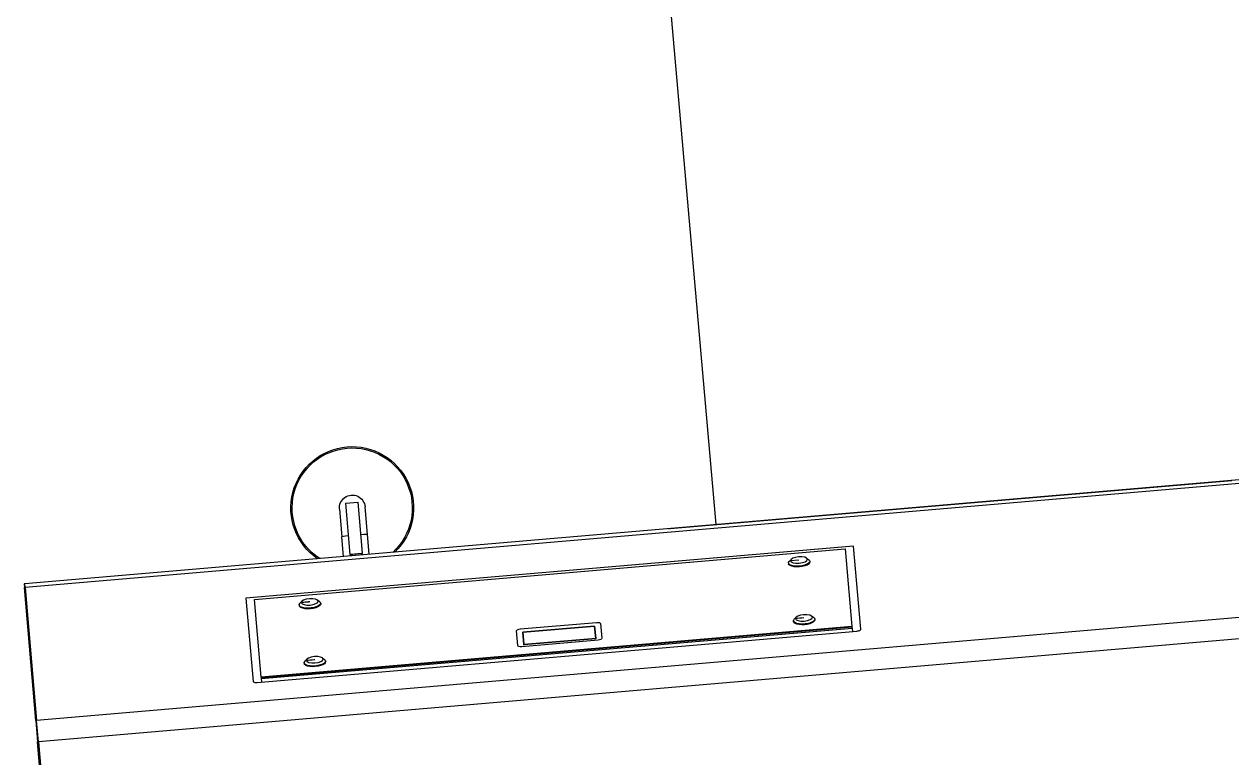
# Model space of a CAD drawing. Header units: millimetres. Extents: x 238021 to 250605, y -32596 to -9848.
# Drawn here: x 241247 to 242821, y -28663 to -27707 of the extents above; entities that cross this region are included whole.
import ezdxf

# ---------------------------------------------------------------- set-up
doc = ezdxf.new("R2010")
doc.units = ezdxf.units.MM
doc.header["$MEASUREMENT"] = 0
doc.layers.add('Plan-0', color=7, linetype='Continuous', true_color=0xe7f0ff)
doc.layers.add('Plan-UCD756', color=7, linetype='Continuous', true_color=0xe7f0ff)
doc.layers.add('Plan-A-FLOR', color=192, linetype='Continuous')

# ---------------------------------------------------------------- blocks, each defined once
blk = doc.blocks.new('*U551')
at = {"layer": 'Plan-A-FLOR', "color": 0, "linetype": 'ByBlock', "lineweight": -2}
for p, q in [((243045.8, -27143.6), (242049.6, -27230.7)), ((243144.6, -28273.5), (243045.8, -27143.6)), ((242049.6, -27230.7), (242148.3, -28358.7))]:
    blk.add_line(p, q, dxfattribs=at)
blk = doc.blocks.new('*U558')
at = {"layer": 'Plan-0', "color": 0, "linetype": 'ByBlock', "lineweight": -2}
for p, q in [((241665.5, -28330.9), (241682.2, -28329.5)), ((241665.5, -28330.9), (241671.2, -28397.5)), ((241687.9, -28396.1), (241682.2, -28329.5)), ((241694.3, -28371.5), (241691.2, -28335.6)), ((241657.7, -28338.5), (241660.7, -28374.4)), ((241662.9, -28400.3), (241660.7, -28374.4)), ((241696.5, -28397.4), (241694.3, -28371.5)), ((241671.2, -28397.5), (241687.9, -28396.1)), ((241671.2, -28397.5), (241671.2, -28397.8)), ((241671.2, -28397.8), (241672.6, -28397.7)), ((241686.5, -28396.3), (241672.6, -28397.5)), ((241672.6, -28397.5), (241672.8, -28399.5)), ((241686.7, -28398.3), (241686.5, -28396.3)), ((241686.5, -28396.5), (241687.9, -28396.4)), ((241687.9, -28396.4), (241687.9, -28396.1)), ((241933, -30072.9), (241925.4, -29983.7)), ((241714.7, -30091.6), (241707.1, -30002.4)), ((241934.9, -30095.3), (241933, -30072.9)), ((241714.7, -30091.6), (241716.6, -30114))]:
    blk.add_line(p, q, dxfattribs=at)
at = {"layer": 'Plan-0', "color": 0, "linetype": 'ByBlock', "lineweight": -2, "extrusion": (0, 0, -1)}
for centre, radius, start, end in [((-241674.4, -28337.1), 80, 304.2931, 85.1064), ((-241674.4, -28337.1), 78.3, 302.7284, 85.1064), ((-241674.4, -28337.1), 80, 85.1064, 225.9196), ((-241674.4, -28337.1), 78.3, 85.1064, 227.4843), ((-241674.4, -28337), 16.8, 355.1064, 175.1064)]:
    blk.add_arc(centre, radius, start, end, dxfattribs=at)
at = {"layer": 'Plan-0', "color": 0, "linetype": 'ByBlock', "lineweight": -2, "extrusion": (0, 4.64036e-33, -1)}
blk.add_arc((-241836.9, -30234.2), 170, 215.2224, 85.1064, dxfattribs=at)
at = {"layer": 'Plan-0', "color": 0, "linetype": 'ByBlock', "lineweight": -2, "extrusion": (0, -4.64036e-33, -1)}
blk.add_arc((-241836.9, -30234.2), 170, 85.1064, 134.9903, dxfattribs=at)
at = {"layer": 'Plan-0', "color": 0, "linetype": 'ByBlock', "lineweight": -2, "extrusion": (0, 0, -1)}
for centre, major_axis, ratio, start_param, end_param in [((241677.5, -28372.9), (-16.8, -1.4), 0.052336, 0, 1.050068), ((241677.5, -28372.9), (-16.8, -1.4), 0.052336, 2.091525, 3.141593), ((241823.9, -30082.2), (-109.2, -9.3), 0.5, 0, 3.141593)]:
    blk.add_ellipse(centre, major_axis=major_axis, ratio=ratio, start_param=start_param, end_param=end_param, dxfattribs=at)
blk = doc.blocks.new('*U563')
at = {"layer": 'Plan-UCD756', "color": 0, "linetype": 'ByBlock', "lineweight": -2}
for p, q in [((245227.2, -28095.2), (241247.7, -28435.9)), ((245227.6, -28099.9), (241248.1, -28440.6)), ((245242.4, -28273.2), (241263, -28613.9)), ((242088.7, -28363.8), (242821.1, -28301.1)), ((244171.7, -28392.8), (241265.3, -28641.6)), ((242328, -28386.8), (241535.9, -28454.6)), ((241547, -28456.2), (242317.2, -28390.2)), ((242317.2, -28390.2), (242325.9, -28491.5)), ((242337.2, -28495.1), (242328, -28386.8)), ((242243, -28408.8), (242243.1, -28409.7)), ((242246.6, -28404), (242244, -28406.6)), ((242256.7, -28404.8), (242245.8, -28405.8)), ((242266.6, -28402.3), (242269.6, -28404.4)), ((242270.9, -28406.4), (242271, -28407.3)), ((241247.7, -28435.9), (241246.7, -28436)), ((241246.7, -28436), (241247.1, -28440.7)), ((241248.1, -28440.6), (241247.1, -28440.7)), ((241262, -28614), (241247.1, -28440.7)), ((241248.1, -28440.6), (241247.7, -28435.9)), ((241248.1, -28440.6), (241247.7, -28435.9)), ((241248.1, -28440.6), (241263, -28613.9)), ((241248.1, -28440.6), (241263, -28613.9)), ((241535.9, -28454.6), (241545.1, -28562.9)), ((241555.7, -28557.5), (241547, -28456.2)), ((241605.4, -28463.4), (241605.4, -28464.3)), ((241608.9, -28458.6), (241606.4, -28461.2)), ((241629, -28456.9), (241631.9, -28459)), ((241633.3, -28461), (241633.3, -28461.9)), ((242253, -28479.4), (242250.5, -28482)), ((242273.1, -28477.7), (242276, -28479.8)), ((242325.9, -28491.5), (241555.7, -28557.5)), ((242326, -28492.5), (241555.8, -28558.4)), ((242326, -28492.5), (241555.8, -28558.4)), ((241555.9, -28559.4), (242326.1, -28493.5)), ((241893.4, -28494.6), (241993, -28486.1)), ((241893.4, -28495.2), (241893.4, -28494.6)), ((241896.8, -28498.8), (241990.4, -28490.8)), ((241990.4, -28490.8), (241896.8, -28498.8)), ((241990.4, -28490.8), (241991.8, -28507.1)), ((241991.8, -28507.1), (241990.4, -28490.8)), ((241993.1, -28486.6), (241993, -28486.1)), ((241998.2, -28487.7), (241999.8, -28506.8)), ((242249.5, -28484.2), (242249.6, -28485.1)), ((242277.4, -28481.8), (242277.5, -28482.7)), ((242325.9, -28491.5), (242326, -28492.5)), ((242326.1, -28493.5), (242326, -28492.5)), ((242326.1, -28493.5), (242326.4, -28497.9)), ((241550.3, -28564.3), (242332.4, -28497.4)), ((241890.2, -28516.2), (241888.6, -28497.1)), ((241995, -28509.2), (241895.4, -28517.8)), ((241898.2, -28515.1), (241896.8, -28498.8)), ((241896.8, -28498.8), (241898.2, -28515.1)), ((241991.8, -28507.1), (241898.2, -28515.1)), ((241898.2, -28515.1), (241991.8, -28507.1)), ((241991.8, -28507.1), (241991.9, -28507.6)), ((241991.9, -28507.6), (241991.8, -28507.1)), ((241898.2, -28515.6), (241898.2, -28515.1)), ((241898.2, -28515.1), (241898.2, -28515.6)), ((241611.8, -28538.8), (241611.9, -28539.7)), ((241615.4, -28534), (241612.8, -28536.6)), ((241635.4, -28532.3), (241638.3, -28534.4)), ((241639.7, -28536.4), (241639.8, -28537.3)), ((241555.7, -28557.5), (241555.8, -28558.4)), ((241555.8, -28558.4), (241555.9, -28559.4)), ((241555.9, -28559.4), (241556.3, -28563.8)), ((241263, -28613.9), (241262, -28614)), ((241262, -28614), (241264.3, -28641.7)), ((241265.3, -28641.6), (241263, -28613.9)), ((241265.3, -28641.6), (241263, -28613.9)), ((241265.3, -28641.6), (241264.3, -28641.7)), ((241289.2, -28932.3), (241264.3, -28641.7)), ((241265.3, -28641.6), (241290.2, -28932.2)), ((241265.3, -28641.6), (241290.2, -28932.2))]:
    blk.add_line(p, q, dxfattribs=at)
at = {"layer": 'Plan-UCD756', "color": 0, "linetype": 'ByBlock', "lineweight": -2, "extrusion": (0, 0, -1)}
blk.add_arc((-242090.5, -28383.7), 20, 80.0718, 85.1064, dxfattribs=at)
for centre in [(242256.7, -28404.8), (242256.7, -28404.8), (241619.1, -28459.4), (241619.1, -28459.4), (242263.2, -28480.2), (242263.2, -28480.2), (241625.5, -28534.8), (241625.5, -28534.8)]:
    blk.add_ellipse(centre, major_axis=(11, 0.9), ratio=0.374607, dxfattribs=at)
at = {"layer": 'Plan-UCD756', "color": 0, "linetype": 'ByBlock', "lineweight": -2, "extrusion": (2.88946e-17, -3.37481e-16, -1)}
for centre, start_param, end_param in [((242257, -28407.6), 0, 3.557742), ((242257, -28407.6), 0, 3.557742), ((242257, -28407.6), 5.867036, 6.283185), ((242257, -28407.6), 5.867036, 6.283185), ((241625.8, -28537.6), 0, 3.557742)]:
    blk.add_ellipse(centre, major_axis=(13.9, 1.2), ratio=0.374607, start_param=start_param, end_param=end_param, dxfattribs=at)
at = {"layer": 'Plan-UCD756', "color": 0, "linetype": 'ByBlock', "lineweight": -2, "extrusion": (-2.8894e-17, 3.37474e-16, -1)}
blk.add_ellipse((242257.1, -28408.5), major_axis=(13.9, 1.2), ratio=0.374607, start_param=0, end_param=3.141593, dxfattribs=at)
at = {"layer": 'Plan-UCD756', "color": 0, "linetype": 'ByBlock', "lineweight": -2, "extrusion": (0, 0, -1)}
for centre, major_axis, ratio, start_param, end_param in [((242256.7, -28404.8), (0.0000867, 0.0000074), 0.374607, 0, 6.283185), ((241619.3, -28462.2), (13.9, 1.2), 0.374607, 0, 3.557742), ((241619.3, -28462.2), (13.9, 1.2), 0.374607, 0, 3.557742), ((241619.4, -28463.1), (13.9, 1.2), 0.374607, 0, 3.141593), ((241619.1, -28459.4), (0.0000867, 0.0000074), 0.374607, 0, 6.283185), ((241619.3, -28462.2), (13.9, 1.2), 0.374607, 5.867036, 6.283185), ((241619.3, -28462.2), (13.9, 1.2), 0.374607, 5.867036, 6.283185), ((242263.4, -28483), (13.9, 1.2), 0.374607, 5.867036, 6.283185), ((241893.6, -28496.7), (-4.98, -0.43), 0.404209, 0, 1.570796), ((241993.2, -28488.1), (-4.98, -0.43), 0.404209, 1.570796, 3.141593), ((242263.4, -28483), (13.9, 1.2), 0.374607, 0, 3.557742), ((242263.4, -28483), (13.9, 1.2), 0.374607, 0, 3.557742), ((242263.2, -28480.2), (0.0000867, 0.0000074), 0.374607, 0, 6.283185), ((241994.8, -28507.2), (-4.98, -0.43), 0.404209, -3.141593, -1.570796), ((241895.2, -28515.7), (-4.98, -0.43), 0.404209, 4.712389, 6.283185), ((241625.8, -28537.6), (13.9, 1.2), 0.374607, 0, 3.557742), ((241625.8, -28538.5), (13.9, 1.2), 0.374607, 0, 3.141593), ((241625.5, -28534.8), (0.0000867, 0.0000074), 0.374607, 0, 6.283185), ((241625.8, -28537.6), (13.9, 1.2), 0.374607, 5.867036, 6.283185), ((241625.8, -28537.6), (13.9, 1.2), 0.374607, 5.867036, 6.283185)]:
    blk.add_ellipse(centre, major_axis=major_axis, ratio=ratio, start_param=start_param, end_param=end_param, dxfattribs=at)
at = {"layer": 'Plan-UCD756', "color": 0, "linetype": 'ByBlock', "lineweight": -2, "extrusion": (-2.88946e-17, 3.37481e-16, -1)}
blk.add_ellipse((242263.4, -28483), major_axis=(13.9, 1.2), ratio=0.374607, start_param=5.867036, end_param=6.283185, dxfattribs=at)
at = {"layer": 'Plan-UCD756', "color": 0, "linetype": 'ByBlock', "lineweight": -2, "extrusion": (2.8894e-17, -3.37474e-16, -1)}
blk.add_ellipse((242263.5, -28483.9), major_axis=(13.9, 1.2), ratio=0.374607, start_param=0, end_param=3.141593, dxfattribs=at)
at = {"layer": 'Plan-UCD756', "color": 0, "linetype": 'ByBlock', "lineweight": -2}
for points, knots in [([(241619.1, -28459.4), (241619, -28459.4), (241619, -28459.4), (241619, -28459.4), (241618.7, -28459.5), (241618.4, -28459.5), (241618.1, -28459.5), (241618.1, -28459.5), (241618.1, -28459.5), (241618.1, -28459.5), (241618.1, -28459.5), (241618.1, -28459.5), (241618.1, -28459.5), (241618.1, -28459.5), (241618.1, -28459.5), (241618.1, -28459.5), (241618.1, -28459.5), (241618.1, -28459.5), (241618.1, -28459.5), (241618.1, -28459.5), (241618.1, -28459.5), (241618.1, -28459.5), (241618, -28459.5), (241618, -28459.5), (241618, -28459.5), (241618, -28459.5), (241618, -28459.5), (241618, -28459.5), (241618, -28459.5), (241618, -28459.5), (241618, -28459.5), (241618, -28459.5), (241618, -28459.5), (241618, -28459.5), (241618, -28459.5), (241618, -28459.5), (241618, -28459.5), (241618, -28459.5), (241617.9, -28459.5), (241617.9, -28459.5), (241617.9, -28459.5), (241617.9, -28459.5), (241617.9, -28459.5), (241617.9, -28459.5), (241617.9, -28459.5), (241617.9, -28459.5), (241617.9, -28459.5), (241617.9, -28459.5), (241617.9, -28459.5), (241617.9, -28459.5), (241617.9, -28459.5), (241617.9, -28459.5), (241617.9, -28459.5), (241617.9, -28459.5), (241617.8, -28459.5), (241617.8, -28459.5), (241617.8, -28459.5), (241617.8, -28459.5), (241617.8, -28459.5), (241617.8, -28459.5), (241617.8, -28459.5), (241617.8, -28459.5), (241617.8, -28459.5), (241617.8, -28459.5), (241617.8, -28459.5), (241617.8, -28459.5), (241617.8, -28459.5), (241617.8, -28459.5), (241617.8, -28459.5), (241617.8, -28459.5), (241617.7, -28459.5), (241617.7, -28459.5), (241617.7, -28459.5), (241617.7, -28459.5), (241617.7, -28459.5), (241617.7, -28459.5), (241617.7, -28459.5), (241617.7, -28459.5), (241617.7, -28459.5), (241617.7, -28459.5), (241617.7, -28459.5), (241617.7, -28459.5), (241617.7, -28459.5), (241617.7, -28459.5), (241617.7, -28459.5), (241617.6, -28459.5), (241617.6, -28459.5), (241617.6, -28459.5), (241617.6, -28459.5), (241617.6, -28459.5), (241617.6, -28459.5), (241617.6, -28459.5), (241617.6, -28459.6), (241617.6, -28459.6), (241617.6, -28459.6), (241617.6, -28459.6), (241617.6, -28459.6), (241617.6, -28459.6), (241617.6, -28459.6), (241617.6, -28459.6), (241617.6, -28459.6), (241617.5, -28459.6), (241617.5, -28459.6), (241617.5, -28459.6), (241617.5, -28459.6), (241617.5, -28459.6), (241617.5, -28459.6), (241617.5, -28459.6), (241617.5, -28459.6), (241617.5, -28459.6), (241617.5, -28459.6), (241617.5, -28459.6), (241617.5, -28459.6), (241617.5, -28459.6), (241617.5, -28459.6), (241617.5, -28459.6), (241617.5, -28459.6), (241617.4, -28459.6), (241617.4, -28459.6), (241617.4, -28459.6), (241617.4, -28459.6), (241617.4, -28459.6), (241617.4, -28459.6), (241617.4, -28459.6), (241617.4, -28459.6), (241617.4, -28459.6), (241617.4, -28459.6), (241617.4, -28459.6), (241617.4, -28459.6), (241617.4, -28459.6), (241617.4, -28459.6), (241617.4, -28459.6), (241617.3, -28459.6), (241617.3, -28459.6), (241617.3, -28459.6), (241617.3, -28459.6), (241617.3, -28459.6), (241617.3, -28459.6), (241617.3, -28459.6), (241617.3, -28459.6), (241617.3, -28459.6), (241617.3, -28459.6), (241617.3, -28459.6), (241617.3, -28459.6), (241617.3, -28459.6), (241617.3, -28459.6), (241617.3, -28459.6), (241617.3, -28459.6), (241617.2, -28459.6), (241617.2, -28459.6), (241617.2, -28459.6), (241617.2, -28459.6), (241617.2, -28459.6), (241617.2, -28459.6), (241617.2, -28459.6), (241617.2, -28459.6), (241617.2, -28459.6), (241617.2, -28459.6), (241617.2, -28459.6), (241617.2, -28459.6), (241617.2, -28459.6), (241617.2, -28459.6), (241617.2, -28459.6), (241617.1, -28459.6), (241617.1, -28459.6), (241617.1, -28459.6), (241617.1, -28459.6), (241617.1, -28459.6), (241617.1, -28459.6), (241617.1, -28459.6), (241617.1, -28459.6), (241617.1, -28459.6), (241617.1, -28459.6), (241617.1, -28459.6), (241617.1, -28459.6), (241617.1, -28459.6), (241617.1, -28459.6), (241617.1, -28459.6), (241617.1, -28459.6), (241617, -28459.6), (241617, -28459.6), (241617, -28459.6), (241617, -28459.6), (241617, -28459.6), (241617, -28459.6), (241617, -28459.6), (241617, -28459.6), (241617, -28459.6), (241617, -28459.6), (241617, -28459.6), (241617, -28459.6), (241617, -28459.6), (241617, -28459.6), (241617, -28459.6), (241617, -28459.6), (241616.9, -28459.6), (241616.9, -28459.6), (241616.9, -28459.6), (241616.9, -28459.6), (241616.9, -28459.6), (241616.9, -28459.6), (241616.9, -28459.6), (241616.9, -28459.6), (241616.9, -28459.6), (241616.9, -28459.6), (241616.9, -28459.6), (241616.9, -28459.6), (241616.9, -28459.6), (241616.9, -28459.6), (241616.9, -28459.6), (241616.8, -28459.6), (241616.8, -28459.6), (241616.8, -28459.6), (241616.8, -28459.6), (241616.8, -28459.6), (241616.8, -28459.6), (241616.8, -28459.6), (241616.8, -28459.6), (241616.8, -28459.6), (241616.8, -28459.6), (241616.8, -28459.6), (241616.8, -28459.6), (241616.8, -28459.6), (241616.8, -28459.6), (241616.8, -28459.6), (241616.8, -28459.6), (241616.7, -28459.6), (241616.7, -28459.6), (241616.7, -28459.6), (241616.7, -28459.6), (241616.7, -28459.6), (241616.7, -28459.6), (241616.7, -28459.6), (241616.7, -28459.6), (241616.7, -28459.6), (241616.7, -28459.6), (241616.7, -28459.6), (241616.7, -28459.6), (241616.7, -28459.6), (241616.7, -28459.6), (241616.7, -28459.6), (241616.6, -28459.6), (241616.6, -28459.6), (241616.6, -28459.6), (241616.6, -28459.6), (241616.6, -28459.6), (241616.6, -28459.6), (241616.6, -28459.6), (241616.6, -28459.6), (241616.6, -28459.6), (241616.6, -28459.6), (241616.6, -28459.6), (241616.6, -28459.6), (241616.6, -28459.6), (241616.6, -28459.6), (241616.6, -28459.6), (241616.6, -28459.6), (241616.5, -28459.6), (241616.5, -28459.6), (241616.5, -28459.6), (241616.5, -28459.6), (241616.5, -28459.6), (241616.5, -28459.6), (241616.5, -28459.6), (241616.5, -28459.6), (241616.5, -28459.6), (241616.5, -28459.6), (241616.5, -28459.6), (241616.5, -28459.7), (241616.5, -28459.7), (241616.5, -28459.7), (241616.5, -28459.7), (241616.4, -28459.7), (241616.4, -28459.7), (241616.4, -28459.7), (241616.4, -28459.7), (241616.4, -28459.7), (241616.4, -28459.7), (241616.4, -28459.7), (241616.4, -28459.7), (241616.4, -28459.7), (241616.4, -28459.7), (241616.4, -28459.7), (241616.4, -28459.7), (241616.4, -28459.7), (241616.4, -28459.7), (241616.4, -28459.7), (241616.4, -28459.7), (241616.3, -28459.7), (241616.3, -28459.7), (241616.3, -28459.7), (241616.3, -28459.7), (241616.3, -28459.7), (241616.3, -28459.7), (241616.3, -28459.7), (241616.3, -28459.7), (241616.3, -28459.7), (241616.3, -28459.7), (241616.3, -28459.7), (241616.3, -28459.7), (241616.3, -28459.7), (241616.3, -28459.7), (241616.3, -28459.7), (241616.2, -28459.7), (241616.2, -28459.7), (241616.2, -28459.7), (241616.2, -28459.7), (241616.2, -28459.7), (241616.2, -28459.7), (241616.2, -28459.7), (241616.2, -28459.7), (241616.2, -28459.7), (241616.2, -28459.7), (241616.2, -28459.7), (241616.2, -28459.7), (241616.2, -28459.7), (241616.2, -28459.7), (241616.2, -28459.7), (241616.1, -28459.7), (241616.1, -28459.7), (241616.1, -28459.7), (241616.1, -28459.7), (241616.1, -28459.7), (241616.1, -28459.7), (241616.1, -28459.7), (241616.1, -28459.7), (241616.1, -28459.7), (241616.1, -28459.7), (241616.1, -28459.7), (241616.1, -28459.7), (241616.1, -28459.7), (241616.1, -28459.7), (241616.1, -28459.7), (241616, -28459.7), (241616, -28459.7), (241616, -28459.7), (241616, -28459.7), (241616, -28459.7), (241616, -28459.7), (241616, -28459.7), (241616, -28459.7), (241616, -28459.7), (241616, -28459.7), (241616, -28459.7), (241616, -28459.7), (241616, -28459.7), (241616, -28459.7), (241616, -28459.7), (241616, -28459.7), (241615.9, -28459.7), (241615.9, -28459.7), (241615.9, -28459.7), (241615.9, -28459.7), (241615.9, -28459.7), (241615.9, -28459.7), (241615.9, -28459.7), (241615.9, -28459.7), (241615.9, -28459.7), (241615.9, -28459.7), (241615.9, -28459.7), (241615.9, -28459.7), (241615.9, -28459.7), (241615.9, -28459.7), (241615.9, -28459.7), (241615.8, -28459.7), (241615.8, -28459.7), (241615.8, -28459.7), (241615.8, -28459.7), (241615.8, -28459.7), (241615.8, -28459.7), (241615.8, -28459.7), (241615.8, -28459.7), (241615.8, -28459.7), (241615.8, -28459.7), (241615.8, -28459.7), (241615.8, -28459.7), (241615.8, -28459.7), (241615.8, -28459.7), (241615.8, -28459.7), (241615.7, -28459.7), (241615.7, -28459.7), (241615.7, -28459.7), (241615.7, -28459.7), (241615.7, -28459.7), (241615.7, -28459.7), (241615.7, -28459.7), (241615.7, -28459.7), (241615.7, -28459.7), (241615.7, -28459.7), (241615.7, -28459.7), (241615.7, -28459.7), (241615.7, -28459.7), (241615.7, -28459.7), (241615.7, -28459.7), (241615.6, -28459.7), (241615.6, -28459.7), (241615.6, -28459.7), (241615.6, -28459.7), (241615.6, -28459.7), (241615.6, -28459.7), (241615.6, -28459.7), (241615.6, -28459.7), (241615.6, -28459.7), (241615.6, -28459.7), (241615.6, -28459.7), (241615.6, -28459.7), (241615.6, -28459.7), (241615.6, -28459.7), (241615.6, -28459.7), (241615.5, -28459.7), (241615.5, -28459.7), (241615.5, -28459.7), (241615.5, -28459.7), (241615.5, -28459.7), (241615.5, -28459.7), (241615.5, -28459.7), (241615.5, -28459.7), (241615.5, -28459.7), (241615.5, -28459.7), (241615.5, -28459.7), (241615.5, -28459.7), (241615.5, -28459.7), (241615.5, -28459.7), (241615.5, -28459.7), (241615.5, -28459.7), (241615.4, -28459.7), (241615.4, -28459.7), (241615.4, -28459.7), (241615.4, -28459.7), (241615.4, -28459.7), (241615.4, -28459.7), (241615.4, -28459.7), (241615.4, -28459.7), (241615.4, -28459.7), (241615.4, -28459.7), (241615.4, -28459.7), (241615.4, -28459.7), (241615.4, -28459.7), (241615.4, -28459.7), (241615.4, -28459.7), (241615.3, -28459.7), (241615.3, -28459.7), (241615.3, -28459.7), (241615.3, -28459.7), (241615.3, -28459.7), (241615.3, -28459.7), (241615.3, -28459.7), (241615.3, -28459.7), (241615.3, -28459.8), (241615.3, -28459.8), (241615.3, -28459.8), (241615.3, -28459.8), (241615.3, -28459.8), (241615.3, -28459.8), (241615.3, -28459.8), (241615.2, -28459.8), (241615.2, -28459.8), (241615.2, -28459.8), (241615.2, -28459.8), (241615.2, -28459.8), (241615.2, -28459.8), (241615.2, -28459.8), (241615.2, -28459.8), (241615.2, -28459.8), (241615.2, -28459.8), (241615.2, -28459.8), (241615.2, -28459.8), (241615.2, -28459.8), (241615.2, -28459.8), (241615.2, -28459.8), (241615.1, -28459.8), (241615.1, -28459.8), (241615.1, -28459.8), (241615.1, -28459.8), (241615.1, -28459.8), (241615.1, -28459.8), (241615.1, -28459.8), (241615.1, -28459.8), (241615.1, -28459.8), (241615.1, -28459.8), (241615.1, -28459.8), (241615.1, -28459.8), (241615.1, -28459.8), (241615.1, -28459.8), (241615.1, -28459.8), (241615, -28459.8), (241615, -28459.8), (241615, -28459.8), (241615, -28459.8), (241615, -28459.8), (241615, -28459.8), (241615, -28459.8), (241615, -28459.8), (241615, -28459.8), (241615, -28459.8), (241615, -28459.8), (241615, -28459.8), (241615, -28459.8), (241615, -28459.8), (241615, -28459.8), (241614.9, -28459.8), (241614.9, -28459.8), (241614.9, -28459.8), (241614.9, -28459.8), (241614.9, -28459.8), (241614.9, -28459.8), (241614.9, -28459.8), (241614.9, -28459.8), (241614.9, -28459.8), (241614.9, -28459.8), (241614.9, -28459.8), (241612.6, -28460), (241610.4, -28460.2), (241608.1, -28460.4)], [-0.999984, -0.999984, -0.999984, -0.999984, -0.983909, -0.983909, -0.983909, -0.83076, -0.83076, -0.83076, -0.827359, -0.827359, -0.827359, -0.823957, -0.823957, -0.823957, -0.820552, -0.820552, -0.820552, -0.817145, -0.817145, -0.817145, -0.813736, -0.813736, -0.813736, -0.810324, -0.810324, -0.810324, -0.806911, -0.806911, -0.806911, -0.803495, -0.803495, -0.803495, -0.800078, -0.800078, -0.800078, -0.796658, -0.796658, -0.796658, -0.793236, -0.793236, -0.793236, -0.789812, -0.789812, -0.789812, -0.786385, -0.786385, -0.786385, -0.782956, -0.782956, -0.782956, -0.779525, -0.779525, -0.779525, -0.776092, -0.776092, -0.776092, -0.772656, -0.772656, -0.772656, -0.769217, -0.769217, -0.769217, -0.765776, -0.765776, -0.765776, -0.762333, -0.762333, -0.762333, -0.758887, -0.758887, -0.758887, -0.755438, -0.755438, -0.755438, -0.751986, -0.751986, -0.751986, -0.748531, -0.748531, -0.748531, -0.745073, -0.745073, -0.745073, -0.741612, -0.741612, -0.741612, -0.738148, -0.738148, -0.738148, -0.734681, -0.734681, -0.734681, -0.731209, -0.731209, -0.731209, -0.727735, -0.727735, -0.727735, -0.724256, -0.724256, -0.724256, -0.720773, -0.720773, -0.720773, -0.717286, -0.717286, -0.717286, -0.713795, -0.713795, -0.713795, -0.7103, -0.7103, -0.7103, -0.706799, -0.706799, -0.706799, -0.703294, -0.703294, -0.703294, -0.699784, -0.699784, -0.699784, -0.696269, -0.696269, -0.696269, -0.692748, -0.692748, -0.692748, -0.689221, -0.689221, -0.689221, -0.685689, -0.685689, -0.685689, -0.68215, -0.68215, -0.68215, -0.678606, -0.678606, -0.678606, -0.675054, -0.675054, -0.675054, -0.671497, -0.671497, -0.671497, -0.667932, -0.667932, -0.667932, -0.664361, -0.664361, -0.664361, -0.660783, -0.660783, -0.660783, -0.657198, -0.657198, -0.657198, -0.653605, -0.653605, -0.653605, -0.650005, -0.650005, -0.650005, -0.646398, -0.646398, -0.646398, -0.642784, -0.642784, -0.642784, -0.639162, -0.639162, -0.639162, -0.635725, -0.635725, -0.635725, -0.632287, -0.632287, -0.632287, -0.628849, -0.628849, -0.628849, -0.6254, -0.6254, -0.6254, -0.621949, -0.621949, -0.621949, -0.618499, -0.618499, -0.618499, -0.615047, -0.615047, -0.615047, -0.611595, -0.611595, -0.611595, -0.608142, -0.608142, -0.608142, -0.604562, -0.604562, -0.604562, -0.601108, -0.601108, -0.601108, -0.597517, -0.597517, -0.597517, -0.594071, -0.594071, -0.594071, -0.590615, -0.590615, -0.590615, -0.587115, -0.587115, -0.587115, -0.583516, -0.583516, -0.583516, -0.580058, -0.580058, -0.580058, -0.576608, -0.576608, -0.576608, -0.573158, -0.573158, -0.573158, -0.569556, -0.569556, -0.569556, -0.565977, -0.565977, -0.565977, -0.562583, -0.562583, -0.562583, -0.558812, -0.558812, -0.558812, -0.555413, -0.555413, -0.555413, -0.552011, -0.552011, -0.552011, -0.548607, -0.548607, -0.548607, -0.545271, -0.545271, -0.545271, -0.541688, -0.541688, -0.541688, -0.538104, -0.538104, -0.538104, -0.53452, -0.53452, -0.53452, -0.530936, -0.530936, -0.530936, -0.527351, -0.527351, -0.527351, -0.523765, -0.523765, -0.523765, -0.520179, -0.520179, -0.520179, -0.516592, -0.516592, -0.516592, -0.513016, -0.513016, -0.513016, -0.509439, -0.509439, -0.509439, -0.505859, -0.505859, -0.505859, -0.502277, -0.502277, -0.502277, -0.498694, -0.498694, -0.498694, -0.495108, -0.495108, -0.495108, -0.491521, -0.491521, -0.491521, -0.487932, -0.487932, -0.487932, -0.484342, -0.484342, -0.484342, -0.48075, -0.48075, -0.48075, -0.477157, -0.477157, -0.477157, -0.473564, -0.473564, -0.473564, -0.46997, -0.46997, -0.46997, -0.466376, -0.466376, -0.466376, -0.462781, -0.462781, -0.462781, -0.459185, -0.459185, -0.459185, -0.455589, -0.455589, -0.455589, -0.451993, -0.451993, -0.451993, -0.448396, -0.448396, -0.448396, -0.444798, -0.444798, -0.444798, -0.4412, -0.4412, -0.4412, -0.437601, -0.437601, -0.437601, -0.434001, -0.434001, -0.434001, -0.430401, -0.430401, -0.430401, -0.426801, -0.426801, -0.426801, -0.4232, -0.4232, -0.4232, -0.419598, -0.419598, -0.419598, -0.415996, -0.415996, -0.415996, -0.412393, -0.412393, -0.412393, -0.40879, -0.40879, -0.40879, -0.405186, -0.405186, -0.405186, -0.401582, -0.401582, -0.401582, -0.397977, -0.397977, -0.397977, -0.394371, -0.394371, -0.394371, -0.390765, -0.390765, -0.390765, -0.387158, -0.387158, -0.387158, -0.383551, -0.383551, -0.383551, -0.379943, -0.379943, -0.379943, -0.376335, -0.376335, -0.376335, -0.372726, -0.372726, -0.372726, -0.369116, -0.369116, -0.369116, -0.365506, -0.365506, -0.365506, -0.361895, -0.361895, -0.361895, -0.358284, -0.358284, -0.358284, -0.354672, -0.354672, -0.354672, -0.351059, -0.351059, -0.351059, -0.347446, -0.347446, -0.347446, -0.343832, -0.343832, -0.343832, -0.340218, -0.340218, -0.340218, -0.336603, -0.336603, -0.336603, -0.332987, -0.332987, -0.332987, -0.329371, -0.329371, -0.329371, -0.325754, -0.325754, -0.325754, -0.322137, -0.322137, -0.322137, -0.318519, -0.318519, -0.318519, -0.3149, -0.3149, -0.3149, -0.311281, -0.311281, -0.311281, -0.307661, -0.307661, -0.307661, -0.304041, -0.304041, -0.304041, -0.30042, -0.30042, -0.30042, -0.296798, -0.296798, -0.296798, -0.293176, -0.293176, -0.293176, -0.289553, -0.289553, -0.289553, -0.28593, -0.28593, -0.28593, -0.282306, -0.282306, -0.282306, -0.278681, -0.278681, -0.278681, -0.275055, -0.275055, -0.275055, -0.271429, -0.271429, -0.271429, -0.267803, -0.267803, -0.267803, -0.264175, -0.264175, -0.264175, -0.260547, -0.260547, -0.260547, -0.256919, -0.256919, -0.256919, -0.25329, -0.25329, -0.25329, -0.24966, -0.24966, -0.24966, -0.246029, -0.246029, -0.246029, -0.242398, -0.242398, -0.242398, -0.238766, -0.238766, -0.238766, -0.235134, -0.235134, -0.235134, 1.000016, 1.000016, 1.000016, 1.000016]), ([(242332.4, -28497.4), (242333.1, -28497.3), (242333.7, -28497.2), (242335, -28496.9), (242335.5, -28496.7), (242336.4, -28496.3), (242336.7, -28496.1), (242337.2, -28495.6), (242337.3, -28495.3), (242337.2, -28495.1)], [-0.6593196, -0.6593196, -0.6593196, -0.6593196, -0.5242382, -0.5242382, -0.3773222, -0.3773222, -0.1986373, -0.1986373, 0, 0, 0, 0]), ([(241625.5, -28534.8), (241625.5, -28534.8), (241625.5, -28534.8), (241625.5, -28534.8), (241625.3, -28534.8), (241625.1, -28534.9), (241624.8, -28534.9), (241621.4, -28535.2), (241618, -28535.5), (241614.6, -28535.8)], [-0.999984, -0.999984, -0.999984, -0.999984, -0.992899, -0.992899, -0.992899, -0.875727, -0.875727, -0.875727, 1.000016, 1.000016, 1.000016, 1.000016]), ([(241545.1, -28562.9), (241545.2, -28563.2), (241545.3, -28563.4), (241545.8, -28563.8), (241546.2, -28564), (241547.2, -28564.2), (241547.7, -28564.3), (241549, -28564.4), (241549.6, -28564.4), (241550.3, -28564.3)], [-0.8397161, -0.8397161, -0.8397161, -0.8397161, -0.6041139, -0.6041139, -0.3940181, -0.3940181, -0.1997719, -0.1997719, 0, 0, 0, 0])]:
    blk.add_open_spline(points, degree=3, knots=knots, dxfattribs=at)
blk.add_open_spline([(242263.2, -28480.2), (242259.5, -28480.5), (242255.9, -28480.8), (242252.2, -28481.2)], degree=3, dxfattribs=at)

msp = doc.modelspace()

# ---------------------------------------------------------------- block references
at = {"layer": 'Plan-0'}
msp.add_blockref('*U558', (0, 0), dxfattribs=at)
at = {"layer": 'Plan-A-FLOR'}
msp.add_blockref('*U551', (0, 0), dxfattribs=at)
at = {"layer": 'Plan-UCD756'}
msp.add_blockref('*U563', (0, 0), dxfattribs=at)

doc.saveas('drawing.dxf')
